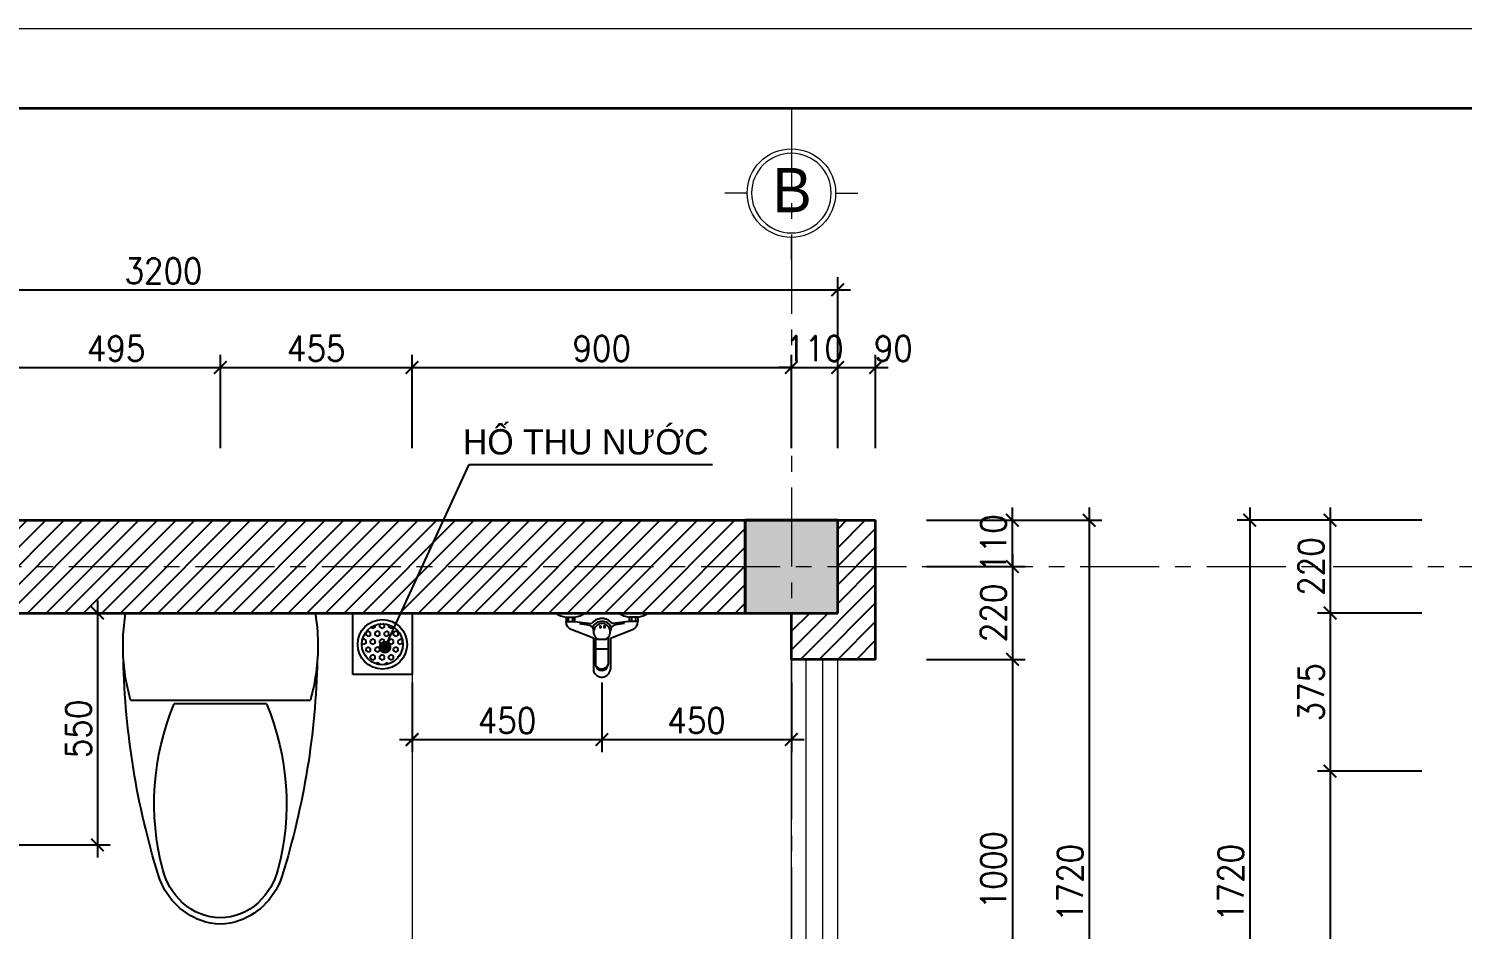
# Model space of a CAD drawing. Header units: millimetres. Extents: x -529782 to -142003, y -492574 to -273331.
# Drawn here: x -230221 to -226819, y -446459 to -444323 of the extents above; entities that cross this region are included whole.
import ezdxf
from ezdxf.enums import TextEntityAlignment as Align

# ---------------------------------------------------------------- set-up
doc = ezdxf.new("R2010")
doc.units = ezdxf.units.MM
doc.header["$LTSCALE"] = 500
doc.header["$MEASUREMENT"] = 0
doc.header["$PDMODE"] = 3
doc.linetypes.add('CENTER', pattern=[2, 1.25, -0.25, 0.25, -0.25])
doc.layers.get('0').update_dxf_attribs({"linetype": 'CONTINUOUS', "lineweight": 13})
doc.layers.get('Defpoints').update_dxf_attribs({"color": 255, "linetype": 'CONTINUOUS', "lineweight": 13})
for name, color, linetype, lineweight in [('1.cat 30', 30, 'CONTINUOUS', 35), ('1.cot', 2, 'CONTINUOUS', 35), ('2.thay 145', 145, 'CONTINUOUS', 18), ('3.manh 08', 8, 'CONTINUOUS', 9), ('4.dim 08', 8, 'CONTINUOUS', 13), ('5.noi that 15', 15, 'CONTINUOUS', 9), ('7.tim 67', 67, 'CENTER', 9), ('9.text \xad white', 7, 'CONTINUOUS', 15), ('CA.dim 08', 251, 'CONTINUOUS', 13), ('CA.thay 145', 145, 'CONTINUOUS', 18), ('noithat', 15, 'CONTINUOUS', 9)]:
    doc.layers.add(name, color=color, linetype=linetype, lineweight=lineweight)
for name, color, linetype in [('Furniture', 155, 'CONTINUOUS'), ('HACH', 250, 'CONTINUOUS'), ('Interior', 15, 'CONTINUOUS'), ('THAY', 7, 'CONTINUOUS')]:
    doc.layers.add(name, color=color, linetype=linetype)
doc.styles.add('CA.JSC1', font='')
doc.styles.get("Standard").update_dxf_attribs({"font": 'txt.shx', "width": 0.9})
doc.styles.get('CA.JSC1').set_extended_font_data('.VnAvantH')
doc.dimstyles.new('CA 30', dxfattribs={"dimscale": 0, "dimtxt": 60, "dimasz": 30, "dimexe": 30, "dimexo": 0, "dimgap": 15, "dimtad": 1, "dimdec": 0, "dimzin": 0, "dimdsep": 46, "dimtxsty": 'Standard', "dimblk": 'ARCHTICK', "dimcen": 0.09, "dimdle": 30, "dimclrd": 256, "dimclre": 256, "dimclrt": 7, "dimadec": 0, "dimazin": 0, "dimtfac": 1, "dimtdec": 0, "dimtix": 1, "dimtmove": 2, "dimatfit": 3, "dimldrblk": 'DOT', "dimfxl": 1, "dimtolj": 1, "dimtzin": 0, "dimarcsym": 0})
pattern_1 = [(45, (-69790.37632711377, -64923.1701831235), (-22.09708691207961, 22.09708691207961), [])]

# ---------------------------------------------------------------- blocks, each defined once
blk = doc.blocks.new('A$C748E2B85')
at = {"layer": 'Interior', "linetype": 'Continuous'}
for p, q in [((454.9078383371234, 729.4450964294374), (4.907838337123394, 729.4450964294374)), ((443.4428701847792, 523.0756696760654), (16.37280648946762, 523.0756696760654)), ((120.2002038061619, 513.6350480206311), (339.6154957935214, 513.6350480206311))]:
    blk.add_line(p, q, dxfattribs=at)
at = {"layer": 'Interior'}
for p, q in [((460.623056165874, 678.309802159667), (454.9078383371234, 729.4450964294374)), ((460.623056165874, 625.2653613947332), (460.623056165874, 678.309802159667)), ((455.0607122182846, 574.9670556634665), (460.623056165874, 625.2653613947332)), ((443.4428701847792, 523.0756696760654), (455.0607122182846, 574.9670556634665))]:
    blk.add_line(p, q, dxfattribs=at)
at = {"layer": 'Interior', "linetype": 'Continuous'}
for start, end in [(170.5376780025137, 187.7399460608841), (187.7399460608841, 195.8219819027273)]:
    blk.add_arc((470.6721695438027, 651.8177002482116), 472.1889783439482, start, end, dxfattribs=at)
at = {"layer": 'Interior'}
for centre, radius, start, end in [((1857.315027289093, 657.5956825204194), 1857.737852278393, 181.2223681000156, 197.2477400344126), ((-1397.499350614846, 657.5956825204194), 1857.737852278393, 342.7522599655873, 358.7776318999843), ((686.6743587851524, 277.5299879200757), 613.7088623028949, 157.3737438994382, 194.7785650620011), ((-226.8586591854692, 277.5299879200757), 613.7088623028949, 345.2214349379988, 22.62625610056185), ((242.327092282474, 156.1984405256808), 166.7070351506958, 197.2477400344126, 249.5476091976655), ((253.6172482296824, 163.284667480737), 165.8356054027062, 194.7785650620011, 226.85426446044), ((217.4885843843222, 156.1984405256808), 166.7070351506958, 290.4523908023345, 342.7522599655873), ((206.1984513700008, 163.284667480737), 165.8356054027062, 313.14573553956, 345.2214349379988), ((229.9078498035669, 137.9887551479042), 131.1654632825287, 226.85426446044, 313.14573553956), ((229.9078383371234, 122.8973074816167), 131.1654632825287, 249.5476091976655, 290.4523908023345)]:
    blk.add_arc(centre, radius, start, end, dxfattribs=at)
blk = doc.blocks.new('A$C74453D6C')
at = {"layer": 'Furniture'}
for p, q in [((130.0000405541468, 59.99998792131373), (130.0000405541468, 136.5645039243973)), ((90.00004055414684, 59.99998792131373), (90.00004055414684, 133.3727891468952)), ((95.00004055414684, 57.55009246669215), (95.00004055413956, 122.520982168644)), ((125.0000405541468, 57.55009246669943), (125.0000405541468, 124.236653910637)), ((95.11470012660357, 86.01529364433372), (125.122548461306, 86.01529364433372)), ((101.9408958789099, 62.71628759763553), (118.0591852293765, 62.71628759763553)), ((25.00004055414684, 19.99998792131373), (45.00004055414684, 19.99998792131373)), ((25.00004055414684, 9.999987921313732), (25.00004055414684, 19.99998792131373)), ((25.00004055414684, 9.999987921313732), (45.00004055414684, 9.999987921313732)), ((30.00004055414684, 9.999987921313732), (30.00004055414684, 19.99998792131373)), ((40.00004055414684, 9.999987921321008), (40.00004055415411, 19.99998792131373)), ((45.00004055415411, 19.99998792131373), (85.2706697194335, 25.17879571032245)), ((45.00004055414684, 9.999987921313732), (45.00004055415411, 19.99998792131373)), ((175.0000405541396, 19.99998792131373), (134.7294113888602, 25.17879571032245)), ((195.0000405541468, 19.99998792131373), (175.0000405541468, 19.99998792131373)), ((175.0000405541468, 9.999987921313732), (175.0000405541396, 19.99998792131373)), ((195.0000405541468, 9.999987921313732), (175.0000405541468, 9.999987921313732)), ((180.0000405541468, 9.999987921321008), (180.0000405541396, 19.99998792131373)), ((190.0000405541468, 9.999987921313732), (190.0000405541468, 19.99998792131373)), ((195.0000405541468, 9.999987921313732), (195.0000405541468, 19.99998792131373)), ((4.055413592141122e-05, -1.207867899211124e-05), (220.0000405541359, -1.207867899211124e-05))]:
    blk.add_line(p, q, dxfattribs=at)
for points in [[(90.00004055414684, 59.99998792131373), (37.30134187035947, 39.29688557474583, 0.3252642360319261), (25.00004055414684, 19.99998792131373, -1.548050645562933)], [(56.5251327026017, 25.24673331608938), (76.8877200070965, 28.10110671093571, 0.2006331427512579), (88.31913278787033, 34.88027260484523), (90.10549242389607, 43.08674152079038)], [(163.474948405692, 25.24673331608938), (143.1123611011972, 28.10110671093571, -0.2006331427512579), (131.6809483204233, 34.88027260484523), (129.8945886843976, 43.08674152079038)], [(130.0000405541468, 59.99998792131373), (182.6987392379342, 39.29688557474583, -0.3252642360319261), (195.0000405541468, 19.99998792131373, 1.548050645562933)]]:
    blk.add_lwpolyline(points, format="xyb", dxfattribs=at)
for points in [[(102.6087625633481, 31.31236402360082), (105.8239188685511, 31.31236402360082), (105.8239188685511, 34.16673741844716), (102.6087625633481, 34.16673741844716)], [(111.8968763975972, 31.31236402360082), (115.1120327028002, 31.31236402360082), (115.1120327028002, 34.16673741844716), (111.8968763975972, 34.16673741844716)]]:
    blk.add_lwpolyline(points, close=True, dxfattribs=at)
for centre, radius, start, end in [((110.2635287735393, 131.6664940844057), 20.33520094954251, 13.93751671155681, 175.1867409463144), ((110.1156574555644, 121.3571568103944), 15.1603550016278, 10.94904892019507, 175.5972039167274), ((110.443214400846, 115.6295411371539), 16.91104899025838, 30.59483760564591, 155.9514152310126), ((110.0000405541359, 44.64304854050715), 19.78867814970727, 114.0328522402732, 65.96714775972676), ((33.30998220064066, -47.02486619494448), 57.62715607375797, 98.29106195623102, 125.3117570166111), ((36.69009890763118, -47.02486619494448), 57.62715607375797, 54.68824298338892, 81.70893804376897), ((110.0000405541359, 44.27243831817032), 31.24274267596707, 217.6718688675373, 309.0224938748531), ((110.0000405541359, 44.64304854050715), 24.78867814970727, 205.4382988911245, 334.561701109831), ((110.0000405541359, 44.27243831817032), 31.24274267596707, 230.977506125147, 322.3281311324627), ((183.3099822006407, -47.02486619494448), 57.62715607375797, 98.29106195623102, 125.3117570166111), ((186.6900989076312, -47.02486619494448), 57.62715607375797, 54.68824298338892, 81.70893804376897)]:
    blk.add_arc(centre, radius, start, end, dxfattribs=at)
blk = doc.blocks.new('A$C6AE226AE')
at = {"layer": 'Furniture'}
for p, q in [((1.615978544577956e-05, 140.9872102633672), (145.975153458261, 140.9872102633672)), ((1.615978544577956e-05, -1.302789314649999e-06), (1.615978544577956e-05, 140.9872102633672)), ((145.975153458261, 140.9872102633672), (145.975153458261, -1.302789314649999e-06)), ((42.09876542781421, 109.1411869896874), (43.42075988043507, 109.1411869896874)), ((43.42075851532718, 109.1411847465019), (44.36195536423838, 110.7713855087413)), ((52.79575851765912, 103.7285259715031), (55.92075851765912, 109.1411847451559)), ((55.9207611428792, 98.31586713990873), (52.7957611428792, 103.7285259135615)), ((55.92075988043507, 109.1411869896874), (62.17075988043507, 109.1411869896874)), ((65.29576114521115, 103.7285259149076), (62.17076114521115, 109.1411846885603)), ((62.17075851999471, 98.3158671965025), (65.2957585199947, 103.7285259701553)), ((71.5457585199947, 114.5538435174608), (74.15947862416215, 119.0809395346432)), ((74.67076114754309, 109.1411846899073), (71.54576114754309, 114.55384346356)), ((74.67075988043507, 109.1411869896874), (80.92075988043507, 109.1411869896874)), ((80.92075852232665, 109.1411847424611), (84.04575852232665, 114.5538435161138)), ((84.04576114987867, 114.5538434649079), (82.04330597353692, 118.0221975702098)), ((90.2957585246586, 103.7285259674609), (93.4207585246586, 109.1411847411136)), ((93.42076114987867, 98.31586714394962), (90.29576114987867, 103.7285259176024)), ((93.42075988043507, 109.1411869896874), (99.67075988043507, 109.1411869896874)), ((102.7957611522106, 103.7285259189498), (99.67076115221062, 109.1411846926026)), ((99.67075852699782, 98.3158671924607), (102.7957585269978, 103.7285259661135)), ((23.3981182137577, 76.66523433968723), (24.67075988043507, 76.66523433968723)), ((24.67075851532718, 76.66523210458536), (27.79575851532718, 82.07789087823812)), ((27.79576113587609, 82.07789081490637), (25.53731545888877, 85.98963347357949)), ((34.04575851532718, 92.90320842554365), (37.17075851532718, 98.31586719919642)), ((37.17076113821167, 87.49054958990791), (34.04576113821167, 92.90320836356068)), ((34.04575851765912, 71.25257332958654), (37.17075851765912, 76.6652321032393)), ((37.17076113587609, 65.83991449394807), (34.04576113587609, 71.25257326760084)), ((37.17075988043507, 98.31586943968796), (43.42075988043507, 98.31586943968796)), ((37.17075988043507, 87.4905518896885), (43.42075988043507, 87.4905518896885)), ((37.17075988043507, 76.66523433968723), (43.42075988043507, 76.66523433968723)), ((46.54576114054362, 92.90320836490855), (43.42076114054362, 98.31586713856132)), ((43.42075851765912, 87.49054965054484), (46.54575851765912, 92.9032084241976)), ((46.54576113821167, 71.25257326894962), (43.42076113821167, 76.66523204260238)), ((43.42075851999471, 65.8399145545859), (46.54575851999471, 71.25257332823867)), ((52.79575851999471, 82.0778908755442), (55.92075851999471, 87.49054964919696)), ((55.92076114054362, 76.66523204395025), (52.79576114054362, 82.07789081760302)), ((55.92075988043507, 98.31586943968796), (62.17075988043507, 98.31586943968796)), ((55.92075988043507, 87.4905518896885), (62.17075988043507, 87.4905518896885)), ((55.92075988043507, 76.66523433968723), (62.17075988043507, 76.66523433968723)), ((65.2957611428792, 82.07789081895044), (62.1707611428792, 87.4905495926032)), ((62.17075852232665, 76.66523210054447), (65.29575852232665, 82.07789087419724)), ((71.54575852232665, 92.90320842150277), (74.67075852232665, 98.31586719515553)), ((74.67076114521115, 87.49054959394925), (71.54576114521115, 92.90320836760202)), ((71.5457585246586, 71.25257332554429), (74.6707585246586, 76.66523209919706)), ((74.6707611428792, 65.83991449799214), (71.5457611428792, 71.2525732716449)), ((74.67075988043507, 98.31586943968796), (80.92075988043507, 98.31586943968796)), ((74.67075988043507, 87.4905518896885), (80.92075988043507, 87.4905518896885)), ((74.67075988043507, 76.66523433968723), (80.92075988043507, 76.66523433968723)), ((84.04576114754309, 92.90320836894898), (80.92076114754309, 98.31586714260175)), ((80.9207585246586, 87.49054964650259), (84.0457585246586, 92.90320842015535)), ((84.04576114521115, 71.25257327299096), (80.92076114521115, 76.66523204664372)), ((80.92075852699782, 65.83991455054411), (84.04575852699782, 71.25257332419687)), ((90.29575852699782, 82.0778908715024), (93.42075852699782, 87.49054964515517)), ((93.42076114754309, 76.66523204799068), (90.29576114754309, 82.07789082164345)), ((93.42075988043507, 98.31586943968796), (99.67075988043507, 98.31586943968796)), ((93.42075988043507, 87.4905518896885), (99.67075988043507, 87.4905518896885)), ((93.42075988043507, 76.66523433968723), (99.67075988043507, 76.66523433968723)), ((102.7957611498787, 82.07789082299132), (99.67076114987867, 87.49054959664409)), ((99.67075852932612, 76.66523209650359), (102.7957585293261, 82.07789087015635)), ((109.0457585293261, 92.90320841746188), (111.8901073950983, 97.82976516742883)), ((112.1707611522106, 87.4905495979915), (109.0457611522106, 92.90320837164427)), ((109.0457585316617, 71.2525733215025), (112.1707585316617, 76.66523209515526)), ((112.1707611498787, 65.83991450203303), (109.0457611498787, 71.25257327568579)), ((112.1707598804351, 87.4905518896885), (117.2287820203601, 87.4905518896885)), ((112.1707598804351, 76.66523433968723), (118.4207598804351, 76.66523433968723)), ((120.1930389306581, 73.59555689329136), (118.4207611522106, 76.66523205068597)), ((118.4207585339936, 65.83991454650277), (120.2694843120116, 69.04200152329076)), ((23.23027777109382, 65.83991678968778), (24.67075988043507, 65.83991678968778)), ((27.79576113354415, 60.42725571894925), (24.67076113354415, 65.83991449260202)), ((25.22604842218789, 55.97638733620079), (27.79575851765912, 60.42725578228101)), ((34.04575851999471, 49.60193823362761), (37.17075851999471, 55.01459700728037)), ((37.17076113354415, 44.18927939799096), (34.04576113354415, 49.60193817164372)), ((37.17075988043507, 65.83991678968778), (43.42075988043507, 65.83991678968778)), ((37.17075988043507, 55.01459923968832), (43.42075988043507, 55.01459923968832)), ((37.17075988043507, 44.18928168968887), (43.42075988043507, 44.18928168968887)), ((46.54576113587609, 49.60193817298978), (43.42076113587609, 55.01459694664254)), ((43.42075852232665, 44.18927945862788), (46.54575852232665, 49.60193823228065)), ((52.79575852232665, 60.42725577958618), (55.92075852232665, 65.83991455323894)), ((55.92076113821167, 55.01459694799132), (52.79576113821167, 60.42725572164409)), ((52.79575852465859, 38.7766206836277), (55.92075852465859, 44.18927945728046)), ((55.92076113587609, 33.36396185203148), (52.79576113587609, 38.77662062568425)), ((55.92075988043507, 65.83991678968778), (62.17075988043507, 65.83991678968778)), ((55.92075988043507, 55.01459923968832), (62.17075988043507, 55.01459923968832)), ((55.92075988043507, 44.18928168968887), (62.17075988043507, 44.18928168968887)), ((65.29576114054362, 60.42725572299196), (62.17076114054362, 65.83991449664472)), ((62.17075852465859, 55.01459700458599), (65.2957585246586, 60.42725577823876)), ((65.29576113821167, 38.77662062703303), (62.17076113821167, 44.18927940068579)), ((62.17075852699782, 33.36396190862752), (65.29575852699782, 38.77662068228028)), ((71.54575852699782, 49.60193822958581), (74.67075852699782, 55.01459700323858)), ((74.67076114054362, 44.18927940203366), (71.54576114054362, 49.60193817568643)), ((74.67075988043507, 65.83991678968778), (80.92075988043507, 65.83991678968778)), ((74.67075988043507, 55.01459923968832), (80.92075988043507, 55.01459923968832)), ((74.67075988043507, 44.18928168968887), (80.92075988043507, 44.18928168968887)), ((84.0457611428792, 49.60193817703384), (80.9207611428792, 55.01459695068661)), ((80.92075852932612, 44.18927945458699), (84.04575852932612, 49.60193822823976)), ((90.29575852932612, 60.42725577554529), (93.42075852932612, 65.83991454919806)), ((93.42076114521115, 55.01459695203266), (90.29576114521115, 60.42725572568543)), ((90.2957585316617, 38.7766206795859), (93.4207585316617, 44.18927945323867)), ((93.4207611428792, 33.36396185607555), (90.2957611428792, 38.77662062972831)), ((93.42075988043507, 65.83991678968778), (99.67075988043507, 65.83991678968778)), ((93.42075988043507, 55.01459923968832), (99.67075988043507, 55.01459923968832)), ((93.42075988043507, 44.18928168968887), (99.67075988043507, 44.18928168968887)), ((102.7957611475431, 60.42725572703239), (99.67076114754309, 65.83991450068515)), ((99.6707585316617, 55.0145970005442), (102.7957585316617, 60.42725577419696)), ((102.7957611452111, 38.77662063107437), (99.67076114521115, 44.18927940472713)), ((99.67075853399365, 33.36396190458618), (102.7957585339936, 38.77662067823894)), ((109.0457585339936, 49.60193822554447), (112.1707585339936, 55.01459699919724)), ((112.1707611475431, 44.18927940607409), (109.0457611475431, 49.60193817972686)), ((112.1707598804351, 65.83991678968778), (118.4207598804351, 65.83991678968778)), ((112.1707598804351, 55.01459923968832), (117.7596429592559, 55.01459923968832)), ((112.1707598804351, 44.18928168968887), (112.5594892210393, 44.18928168968887)), ((40.23575319396332, 33.3639641396876), (43.42075988043507, 33.3639641396876)), ((45.75098978014285, 29.32788744152094), (43.42076113354415, 33.36396185068543)), ((55.92075988043507, 33.3639641396876), (62.17075988043507, 33.3639641396876)), ((71.54575852932612, 27.9513031336287), (74.67075852932612, 33.36396190728146)), ((74.67076113821167, 22.53864430607473), (71.54576113821167, 27.9513030797275)), ((74.67075988043507, 33.3639641396876), (80.92075988043507, 33.3639641396876)), ((74.67075988043507, 22.53864658968814), (79.74245503910424, 22.53864658968814)), ((84.04576114054362, 27.95130308107537), (80.92076114054362, 33.36396185472813)), ((81.05990575484611, 22.77965441891502), (84.0457585316617, 27.95130313228037)), ((93.42075988043507, 33.3639641396876), (99.67075988043507, 33.3639641396876)), ((145.975153458261, -1.302789314649999e-06), (1.615978544577956e-05, -1.302789314649999e-06))]:
    blk.add_line(p, q, dxfattribs=at)
for radius in [58.63567904508899, 48.64260077431322]:
    blk.add_circle((71.64883454011579, 70.5031742878491), radius, dxfattribs=at)
blk = doc.blocks.new('khung co loan')
at = {"layer": '1.cat 30'}
blk.add_lwpolyline([(1158.281703106128, -14553.47590842255), (1158.281703106128, -303.4759079545038), (20658.28170374641, -303.4759079545038), (20658.28170374641, -14553.47590842255)], close=True, dxfattribs=at)
at = {"layer": '3.manh 08'}
blk.add_lwpolyline([(0, -14850.00000048772), (21000.00000000023, -14850.00000048772), (21000.00000000023, -4.877219907939434e-07), (0, -4.877219907939434e-07)], close=True, dxfattribs=at)
blk = doc.blocks.new('A$C41BA5761')
at = {"layer": '2.thay 145'}
blk.add_lwpolyline([(839.9994073519047, 524.9998310285737, -3898660.642287513), (839.9994073521084, 525.0001542164828, 1.154242490888426e-06), (839.9994073524431, 524.9999926225864, 1.154242490888426e-06)], format="xyb", dxfattribs=at)
at = {"layer": '3.manh 08'}
for p, q in [((524.9994049160159, 1050.000159478077), (524.9994049160159, 875.0001713204256)), ((174.9994048396911, 525.0001523148676), (-0.000583361616008915, 525.0001523148676)), ((874.9994049923262, 525.0001523148676), (1049.999393193633, 525.0001523148676)), ((524.9994049160159, 0.0001831847475841641), (524.9994049160159, 175.000171342399))]:
    blk.add_line(p, q, dxfattribs=at)
blk.add_arc((524.9994049160159, 525.0001713313977), 349.9999999890093, 359.9999968883953, 359.9999381014106, dxfattribs=at)
blk = doc.blocks.new('_ArchTick')
at = {"color": 1, "linetype": 'ByBlock', "const_width": 0.150000081}
blk.add_lwpolyline([(-0.5000002699998731, -0.5000002699998731), (0.5000002699998731, 0.5000002699998731)], dxfattribs=at)
blk = doc.blocks.new('*D778')
at = {"layer": 'CA.dim 08', "lineweight": -2, "transparency": 16777216}
for p, q in [((-230261.3995098315, -445317.8060453645), (-230261.3995098315, -445096.8100952004)), ((-229766.3995098317, -445317.8060453645), (-229766.3995098317, -445096.8100952004)), ((-230291.3995098315, -445126.8100952004), (-229736.3995098317, -445126.8100952004))]:
    blk.add_line(p, q, dxfattribs=at)
at = {"layer": 'Defpoints', "color": 0, "transparency": 16777216}
for p in [(-229766.3995098317, -445126.8100952004), (-230261.3995098315, -445317.8060453645), (-229766.3995098317, -445317.8060453645)]:
    blk.add_point(p, dxfattribs=at)
at = {"layer": 'CA.dim 08', "lineweight": -2, "transparency": 16777216, "xscale": 30, "yscale": 30, "zscale": 30, "rotation": 180}
blk.add_blockref('_ArchTick', (-230261.3995098315, -445126.8100952004), dxfattribs=at)
at = {"layer": 'CA.dim 08', "lineweight": -2, "transparency": 16777216, "xscale": 30, "yscale": 30, "zscale": 30}
blk.add_blockref('_ArchTick', (-229766.3995098317, -445126.8100952004), dxfattribs=at)
at = {"layer": 'CA.dim 08', "color": 7, "transparency": 16777216, "insert": (-230013.8995098316, -445081.8100952004), "char_height": 60, "attachment_point": 5}
blk.add_mtext('\\A1;495', dxfattribs=at)
blk = doc.blocks.new('_DOT')
at = {"color": 1, "linetype": 'ByBlock'}
blk.add_line((-0.5, 0), (-1, 0), dxfattribs=at)
at = {"color": 1, "linetype": 'ByBlock', "const_width": 0.5}
blk.add_lwpolyline([(-0.25, 0, 1), (0.25, 0, 1)], format="xyb", close=True, dxfattribs=at)
blk = doc.blocks.new('DOT')
at = {"layer": 'THAY', "color": 0, "linetype": 'ByBlock'}
blk.add_line((-0.5, 0), (-1, 0), dxfattribs=at)
at = {"layer": 'THAY', "color": 0, "linetype": 'ByBlock', "const_width": 0.5}
blk.add_lwpolyline([(-0.25, 0, 1), (0.25, 0, 1)], format="xyb", close=True, dxfattribs=at)
blk = doc.blocks.new('*D779')
at = {"layer": 'CA.dim 08', "lineweight": -2, "transparency": 16777216}
for p, q in [((-229766.3995098317, -445317.8060453645), (-229766.3995098317, -445096.8100952004)), ((-229311.3995098316, -445317.8060453645), (-229311.3995098316, -445096.8100952004)), ((-229796.3995098317, -445126.8100952004), (-229281.3995098316, -445126.8100952004))]:
    blk.add_line(p, q, dxfattribs=at)
at = {"layer": 'Defpoints', "color": 0, "transparency": 16777216}
for p in [(-229311.3995098316, -445126.8100952004), (-229766.3995098317, -445317.8060453645), (-229311.3995098316, -445317.8060453645)]:
    blk.add_point(p, dxfattribs=at)
at = {"layer": 'CA.dim 08', "lineweight": -2, "transparency": 16777216, "xscale": 30, "yscale": 30, "zscale": 30, "rotation": 180}
blk.add_blockref('_ArchTick', (-229766.3995098317, -445126.8100952004), dxfattribs=at)
at = {"layer": 'CA.dim 08', "lineweight": -2, "transparency": 16777216, "xscale": 30, "yscale": 30, "zscale": 30}
blk.add_blockref('_ArchTick', (-229311.3995098316, -445126.8100952004), dxfattribs=at)
at = {"layer": 'CA.dim 08', "color": 7, "transparency": 16777216, "insert": (-229538.8995098316, -445081.8100952004), "char_height": 60, "attachment_point": 5}
blk.add_mtext('\\A1;455', dxfattribs=at)
blk = doc.blocks.new('*D780')
at = {"layer": 'CA.dim 08', "lineweight": -2, "transparency": 16777216}
for p, q in [((-229311.3995098316, -445317.8060453645), (-229311.3995098316, -445096.8100952004)), ((-228411.3995098314, -445317.8060453645), (-228411.3995098314, -445096.8100952004)), ((-229341.3995098316, -445126.8100952004), (-228381.3995098314, -445126.8100952004))]:
    blk.add_line(p, q, dxfattribs=at)
at = {"layer": 'Defpoints', "color": 0, "transparency": 16777216}
for p in [(-228411.3995098314, -445126.8100952004), (-229311.3995098316, -445317.8060453645), (-228411.3995098314, -445317.8060453645)]:
    blk.add_point(p, dxfattribs=at)
at = {"layer": 'CA.dim 08', "lineweight": -2, "transparency": 16777216, "xscale": 30, "yscale": 30, "zscale": 30, "rotation": 180}
blk.add_blockref('_ArchTick', (-229311.3995098316, -445126.8100952004), dxfattribs=at)
at = {"layer": 'CA.dim 08', "lineweight": -2, "transparency": 16777216, "xscale": 30, "yscale": 30, "zscale": 30}
blk.add_blockref('_ArchTick', (-228411.3995098314, -445126.8100952004), dxfattribs=at)
at = {"layer": 'CA.dim 08', "color": 7, "transparency": 16777216, "insert": (-228861.3995098315, -445081.8100952004), "char_height": 60, "attachment_point": 5}
blk.add_mtext('\\A1;900', dxfattribs=at)
blk = doc.blocks.new('*D781')
at = {"layer": 'CA.dim 08', "lineweight": -2, "transparency": 16777216}
for p, q in [((-228411.3995098314, -445317.8060453645), (-228411.3995098314, -445096.8100952004)), ((-228301.3995098316, -445317.8060453645), (-228301.3995098316, -445096.8100952004)), ((-228411.3995098314, -445126.8100952004), (-228441.3995098314, -445126.8100952004)), ((-228411.3995098314, -445126.8100952004), (-228301.3995098316, -445126.8100952004)), ((-228301.3995098316, -445126.8100952004), (-228271.3995098316, -445126.8100952004))]:
    blk.add_line(p, q, dxfattribs=at)
at = {"layer": 'Defpoints', "color": 0, "transparency": 16777216}
for p in [(-228301.3995098316, -445126.8100952004), (-228411.3995098314, -445317.8060453645), (-228301.3995098316, -445317.8060453645)]:
    blk.add_point(p, dxfattribs=at)
at = {"layer": 'CA.dim 08', "lineweight": -2, "transparency": 16777216, "xscale": 30, "yscale": 30, "zscale": 30}
blk.add_blockref('_ArchTick', (-228411.3995098314, -445126.8100952004), dxfattribs=at)
at = {"layer": 'CA.dim 08', "lineweight": -2, "transparency": 16777216, "xscale": 30, "yscale": 30, "zscale": 30, "rotation": 180}
blk.add_blockref('_ArchTick', (-228301.3995098316, -445126.8100952004), dxfattribs=at)
at = {"layer": 'CA.dim 08', "color": 7, "transparency": 16777216, "insert": (-228356.3995098315, -445081.8100952004), "char_height": 60, "attachment_point": 5}
blk.add_mtext('\\A1;110', dxfattribs=at)
blk = doc.blocks.new('*D782')
at = {"layer": 'CA.dim 08', "lineweight": -2, "transparency": 16777216}
for p, q in [((-231501.3995098316, -445317.8060453645), (-231501.3995098316, -444912.6217717526)), ((-228301.3995098315, -445317.8060453645), (-228301.3995098315, -444912.6217717526)), ((-231531.3995098316, -444942.6217717526), (-228271.3995098315, -444942.6217717526))]:
    blk.add_line(p, q, dxfattribs=at)
at = {"layer": 'Defpoints', "color": 0, "transparency": 16777216}
for p in [(-228301.3995098315, -444942.6217717526), (-231501.3995098316, -445317.8060453645), (-228301.3995098315, -445317.8060453645)]:
    blk.add_point(p, dxfattribs=at)
at = {"layer": 'CA.dim 08', "lineweight": -2, "transparency": 16777216, "xscale": 30, "yscale": 30, "zscale": 30, "rotation": 180}
blk.add_blockref('_ArchTick', (-231501.3995098316, -444942.6217717526), dxfattribs=at)
at = {"layer": 'CA.dim 08', "lineweight": -2, "transparency": 16777216, "xscale": 30, "yscale": 30, "zscale": 30}
blk.add_blockref('_ArchTick', (-228301.3995098315, -444942.6217717526), dxfattribs=at)
at = {"layer": 'CA.dim 08', "color": 7, "transparency": 16777216, "insert": (-229901.3995098315, -444897.6217717526), "char_height": 60, "attachment_point": 5}
blk.add_mtext('\\A1;3200', dxfattribs=at)
blk = doc.blocks.new('*D783')
at = {"layer": 'CA.dim 08', "lineweight": -2, "transparency": 16777216}
for p, q in [((-228301.3995098316, -445317.8060453645), (-228301.3995098316, -445096.8100952004)), ((-228211.3995098314, -445317.8060453645), (-228211.3995098314, -445096.8100952004)), ((-228331.3995098316, -445126.8100952004), (-228181.3995098314, -445126.8100952004))]:
    blk.add_line(p, q, dxfattribs=at)
at = {"layer": 'Defpoints', "color": 0, "transparency": 16777216}
for p in [(-228211.3995098314, -445126.8100952004), (-228301.3995098316, -445317.8060453645), (-228211.3995098314, -445317.8060453645)]:
    blk.add_point(p, dxfattribs=at)
at = {"layer": 'CA.dim 08', "lineweight": -2, "transparency": 16777216, "xscale": 30, "yscale": 30, "zscale": 30, "rotation": 180}
blk.add_blockref('_ArchTick', (-228301.3995098316, -445126.8100952004), dxfattribs=at)
at = {"layer": 'CA.dim 08', "lineweight": -2, "transparency": 16777216, "xscale": 30, "yscale": 30, "zscale": 30}
blk.add_blockref('_ArchTick', (-228211.3995098314, -445126.8100952004), dxfattribs=at)
at = {"layer": 'CA.dim 08', "color": 7, "transparency": 16777216, "insert": (-228169.3681646942, -445081.8100952004), "char_height": 60, "attachment_point": 5}
blk.add_mtext('\\A1;90', dxfattribs=at)
blk = doc.blocks.new('*D790')
at = {"layer": 'CA.dim 08', "lineweight": -2, "transparency": 16777216}
for p, q in [((-228090.660204898, -445599.0425748241), (-227856.8975606045, -445599.0425748241)), ((-227886.8975606045, -445569.0425748241), (-227886.8975606045, -445849.0425748248)), ((-228090.660204898, -445819.0425748248), (-227856.8975606045, -445819.0425748248))]:
    blk.add_line(p, q, dxfattribs=at)
at = {"layer": 'Defpoints', "color": 0, "transparency": 16777216}
for p in [(-228090.660204898, -445599.0425748241), (-228090.660204898, -445819.0425748248), (-227886.8975606045, -445819.0425748248)]:
    blk.add_point(p, dxfattribs=at)
at = {"layer": 'CA.dim 08', "lineweight": -2, "transparency": 16777216, "xscale": 30, "yscale": 30, "zscale": 30}
for p, rotation in [((-227886.8975606045, -445599.0425748241), 90), ((-227886.8975606045, -445819.0425748248), 270)]:
    blk.add_blockref('_ArchTick', p, dxfattribs=dict(at, rotation=rotation))
at = {"layer": 'CA.dim 08', "color": 7, "transparency": 16777216, "insert": (-227931.8975606046, -445709.0425748242), "char_height": 60, "attachment_point": 5, "rotation": 90}
blk.add_mtext('\\A1;220', dxfattribs=at)
blk = doc.blocks.new('*D791')
at = {"layer": 'CA.dim 08', "lineweight": -2, "transparency": 16777216}
for p, q in [((-227886.8975606045, -445789.0425748248), (-227886.8975606045, -446849.0425748248)), ((-228090.660204898, -445819.0425748248), (-227856.8975606045, -445819.0425748248)), ((-228090.660204898, -446819.0425748248), (-227856.8975606045, -446819.0425748248))]:
    blk.add_line(p, q, dxfattribs=at)
at = {"layer": 'Defpoints', "color": 0, "transparency": 16777216}
for p in [(-228090.660204898, -445819.0425748248), (-228090.660204898, -446819.0425748248), (-227886.8975606045, -446819.0425748248)]:
    blk.add_point(p, dxfattribs=at)
at = {"layer": 'CA.dim 08', "lineweight": -2, "transparency": 16777216, "xscale": 30, "yscale": 30, "zscale": 30}
for p, rotation in [((-227886.8975606045, -445819.0425748248), 90), ((-227886.8975606045, -446819.0425748248), 270)]:
    blk.add_blockref('_ArchTick', p, dxfattribs=dict(at, rotation=rotation))
at = {"layer": 'CA.dim 08', "color": 7, "transparency": 16777216, "insert": (-227931.8975606045, -446319.0425748246), "char_height": 60, "attachment_point": 5, "rotation": 90}
blk.add_mtext('\\A1;1000', dxfattribs=at)
blk = doc.blocks.new('*D794')
at = {"layer": 'CA.dim 08', "lineweight": -2, "transparency": 16777216}
for p, q in [((-227886.8975606045, -445489.0425748248), (-227886.8975606045, -445459.0425748248)), ((-228090.660204898, -445489.0425748248), (-227856.8975606045, -445489.0425748248)), ((-227886.8975606045, -445599.0425748241), (-227886.8975606045, -445489.0425748248)), ((-228090.660204898, -445599.0425748241), (-227856.8975606045, -445599.0425748241)), ((-227886.8975606045, -445599.0425748241), (-227886.8975606045, -445629.0425748241))]:
    blk.add_line(p, q, dxfattribs=at)
at = {"layer": 'Defpoints', "color": 0, "transparency": 16777216}
for p in [(-228090.660204898, -445489.0425748248), (-227886.8975606045, -445489.0425748248), (-228090.660204898, -445599.0425748241)]:
    blk.add_point(p, dxfattribs=at)
at = {"layer": 'CA.dim 08', "lineweight": -2, "transparency": 16777216, "xscale": 30, "yscale": 30, "zscale": 30}
for p, rotation in [((-227886.8975606045, -445489.0425748248), 270), ((-227886.8975606045, -445599.0425748241), 90)]:
    blk.add_blockref('_ArchTick', p, dxfattribs=dict(at, rotation=rotation))
at = {"layer": 'CA.dim 08', "color": 7, "transparency": 16777216, "insert": (-227931.8975606046, -445544.0425748242), "char_height": 60, "attachment_point": 5, "rotation": 90}
blk.add_mtext('\\A1;110', dxfattribs=at)
blk = doc.blocks.new('*D795')
at = {"layer": 'CA.dim 08', "lineweight": -2, "transparency": 16777216}
for p, q in [((-227704.5966779265, -445459.0425748248), (-227704.5966779265, -447239.0425748248)), ((-228090.660204898, -445489.0425748248), (-227674.5966779265, -445489.0425748248)), ((-228090.660204898, -447209.0425748248), (-227674.5966779265, -447209.0425748248))]:
    blk.add_line(p, q, dxfattribs=at)
at = {"layer": 'Defpoints', "color": 0, "transparency": 16777216}
for p in [(-228090.660204898, -445489.0425748248), (-228090.660204898, -447209.0425748248), (-227704.5966779265, -447209.0425748248)]:
    blk.add_point(p, dxfattribs=at)
at = {"layer": 'CA.dim 08', "lineweight": -2, "transparency": 16777216, "xscale": 30, "yscale": 30, "zscale": 30}
for p, rotation in [((-227704.5966779265, -445489.0425748248), 90), ((-227704.5966779265, -447209.0425748248), 270)]:
    blk.add_blockref('_ArchTick', p, dxfattribs=dict(at, rotation=rotation))
at = {"layer": 'CA.dim 08', "color": 7, "transparency": 16777216, "insert": (-227749.5966779265, -446349.0425748246), "char_height": 60, "attachment_point": 5, "rotation": 90}
blk.add_mtext('\\A1;1720', dxfattribs=at)
blk = doc.blocks.new('*D796')
at = {"layer": 'CA.dim 08', "lineweight": -2, "transparency": 16777216}
for p, q in [((-229311.3995098316, -445874.1533202489), (-229311.3995098316, -446039.2429505142)), ((-228860.9466964818, -445874.1533202489), (-228860.9466964818, -446039.2429505142)), ((-229341.3995098316, -446009.2429505142), (-228830.9466964818, -446009.2429505142))]:
    blk.add_line(p, q, dxfattribs=at)
at = {"layer": 'Defpoints', "color": 0, "transparency": 16777216}
for p in [(-229311.3995098316, -445874.1533202489), (-228860.9466964818, -445874.1533202489), (-228860.9466964818, -446009.2429505142)]:
    blk.add_point(p, dxfattribs=at)
at = {"layer": 'CA.dim 08', "lineweight": -2, "transparency": 16777216, "xscale": 30, "yscale": 30, "zscale": 30, "rotation": 180}
blk.add_blockref('_ArchTick', (-229311.3995098316, -446009.2429505142), dxfattribs=at)
at = {"layer": 'CA.dim 08', "lineweight": -2, "transparency": 16777216, "xscale": 30, "yscale": 30, "zscale": 30}
blk.add_blockref('_ArchTick', (-228860.9466964818, -446009.2429505142), dxfattribs=at)
at = {"layer": 'CA.dim 08', "color": 7, "transparency": 16777216, "insert": (-229086.1731031567, -445964.2429505142), "char_height": 60, "attachment_point": 5}
blk.add_mtext('\\A1;450', dxfattribs=at)
blk = doc.blocks.new('*D797')
at = {"layer": 'CA.dim 08', "lineweight": -2, "transparency": 16777216}
for p, q in [((-228860.9466964818, -445874.1533202489), (-228860.9466964818, -446039.2429505142)), ((-228411.3995098314, -445874.1533202489), (-228411.3995098314, -446039.2429505142)), ((-228890.9466964818, -446009.2429505142), (-228381.3995098314, -446009.2429505142))]:
    blk.add_line(p, q, dxfattribs=at)
at = {"layer": 'Defpoints', "color": 0, "transparency": 16777216}
for p in [(-228860.9466964818, -445874.1533202489), (-228411.3995098314, -445874.1533202489), (-228411.3995098314, -446009.2429505142)]:
    blk.add_point(p, dxfattribs=at)
at = {"layer": 'CA.dim 08', "lineweight": -2, "transparency": 16777216, "xscale": 30, "yscale": 30, "zscale": 30, "rotation": 180}
blk.add_blockref('_ArchTick', (-228860.9466964818, -446009.2429505142), dxfattribs=at)
at = {"layer": 'CA.dim 08', "lineweight": -2, "transparency": 16777216, "xscale": 30, "yscale": 30, "zscale": 30}
blk.add_blockref('_ArchTick', (-228411.3995098314, -446009.2429505142), dxfattribs=at)
at = {"layer": 'CA.dim 08', "color": 7, "transparency": 16777216, "insert": (-228636.1731031566, -445964.2429505142), "char_height": 60, "attachment_point": 5}
blk.add_mtext('\\A1;450', dxfattribs=at)
blk = doc.blocks.new('*D799')
at = {"layer": 'CA.dim 08', "lineweight": -2, "transparency": 16777216}
for p, q in [((-230058.0545348752, -445679.0425748248), (-230058.0545348752, -446289.0425748248)), ((-230261.3995098316, -445709.0425748248), (-230028.0545348752, -445709.0425748248)), ((-230261.3995098316, -446259.0425748248), (-230028.0545348752, -446259.0425748248))]:
    blk.add_line(p, q, dxfattribs=at)
at = {"layer": 'Defpoints', "color": 0, "transparency": 16777216}
for p in [(-230261.3995098316, -445709.0425748248), (-230261.3995098316, -446259.0425748248), (-230058.0545348752, -446259.0425748248)]:
    blk.add_point(p, dxfattribs=at)
at = {"layer": 'CA.dim 08', "lineweight": -2, "transparency": 16777216, "xscale": 30, "yscale": 30, "zscale": 30}
for p, rotation in [((-230058.0545348752, -445709.0425748248), 90), ((-230058.0545348752, -446259.0425748248), 270)]:
    blk.add_blockref('_ArchTick', p, dxfattribs=dict(at, rotation=rotation))
at = {"layer": 'CA.dim 08', "color": 7, "transparency": 16777216, "insert": (-230103.0545348752, -445984.0425748246), "char_height": 60, "attachment_point": 5, "rotation": 90}
blk.add_mtext('\\A1;550', dxfattribs=at)
blk = doc.blocks.new('*D805')
at = {"layer": 'CA.dim 08', "lineweight": -2, "transparency": 16777216}
for p, q in [((-227133.0692301189, -445459.0425748246), (-227133.0692301189, -445739.0425748246)), ((-226915.0883185203, -445489.0425748246), (-227163.0692301189, -445489.0425748246)), ((-226915.0883185203, -445709.0425748246), (-227163.0692301189, -445709.0425748246))]:
    blk.add_line(p, q, dxfattribs=at)
at = {"layer": 'Defpoints', "color": 0, "transparency": 16777216}
for p in [(-226915.0883185203, -445489.0425748246), (-227133.0692301189, -445709.0425748246), (-226915.0883185203, -445709.0425748246)]:
    blk.add_point(p, dxfattribs=at)
at = {"layer": 'CA.dim 08', "lineweight": -2, "transparency": 16777216, "xscale": 30, "yscale": 30, "zscale": 30}
for p, rotation in [((-227133.0692301189, -445489.0425748246), 90), ((-227133.0692301189, -445709.0425748246), 270)]:
    blk.add_blockref('_ArchTick', p, dxfattribs=dict(at, rotation=rotation))
at = {"layer": 'CA.dim 08', "color": 7, "transparency": 16777216, "insert": (-227178.0692301189, -445599.0425748245), "char_height": 60, "attachment_point": 5, "rotation": 90}
blk.add_mtext('\\A1;220', dxfattribs=at)
blk = doc.blocks.new('*D806')
at = {"layer": 'CA.dim 08', "lineweight": -2, "transparency": 16777216}
for p, q in [((-227133.0692301189, -445679.0425748246), (-227133.0692301189, -446114.0425748246)), ((-226915.0883185203, -445709.0425748246), (-227163.0692301189, -445709.0425748246)), ((-226915.0883185203, -446084.0425748246), (-227163.0692301189, -446084.0425748246))]:
    blk.add_line(p, q, dxfattribs=at)
at = {"layer": 'Defpoints', "color": 0, "transparency": 16777216}
for p in [(-226915.0883185203, -445709.0425748246), (-227133.0692301189, -446084.0425748246), (-226915.0883185203, -446084.0425748246)]:
    blk.add_point(p, dxfattribs=at)
at = {"layer": 'CA.dim 08', "lineweight": -2, "transparency": 16777216, "xscale": 30, "yscale": 30, "zscale": 30}
for p, rotation in [((-227133.0692301189, -445709.0425748246), 90), ((-227133.0692301189, -446084.0425748246), 270)]:
    blk.add_blockref('_ArchTick', p, dxfattribs=dict(at, rotation=rotation))
at = {"layer": 'CA.dim 08', "color": 7, "transparency": 16777216, "insert": (-227178.0692301189, -445896.5425748245), "char_height": 60, "attachment_point": 5, "rotation": 90}
blk.add_mtext('\\A1;375', dxfattribs=at)
blk = doc.blocks.new('*D807')
at = {"layer": 'CA.dim 08', "lineweight": -2, "transparency": 16777216}
for p, q in [((-227133.0692301189, -446054.0425748246), (-227133.0692301189, -447129.0427541276)), ((-226915.0883185203, -446084.0425748246), (-227163.0692301189, -446084.0425748246)), ((-226915.0883185203, -447099.0427541276), (-227163.0692301189, -447099.0427541276))]:
    blk.add_line(p, q, dxfattribs=at)
at = {"layer": 'Defpoints', "color": 0, "transparency": 16777216}
for p in [(-226915.0883185203, -446084.0425748246), (-227133.0692301189, -447099.0427541276), (-226915.0883185203, -447099.0427541276)]:
    blk.add_point(p, dxfattribs=at)
at = {"layer": 'CA.dim 08', "lineweight": -2, "transparency": 16777216, "xscale": 30, "yscale": 30, "zscale": 30}
for p, rotation in [((-227133.0692301189, -446084.0425748246), 90), ((-227133.0692301189, -447099.0427541276), 270)]:
    blk.add_blockref('_ArchTick', p, dxfattribs=dict(at, rotation=rotation))
at = {"layer": 'CA.dim 08', "color": 7, "transparency": 16777216, "insert": (-227178.0692301189, -446591.542664476), "char_height": 60, "attachment_point": 5, "rotation": 90}
blk.add_mtext('\\A1;1015', dxfattribs=at)
blk = doc.blocks.new('*D809')
at = {"layer": 'CA.dim 08', "lineweight": -2, "transparency": 16777216}
for p, q in [((-227323.7124547789, -445459.0425748246), (-227323.7124547789, -447239.0425748255)), ((-226915.0883185203, -445489.0425748246), (-227353.7124547789, -445489.0425748246)), ((-226915.0883185203, -447209.0425748255), (-227353.7124547789, -447209.0425748255))]:
    blk.add_line(p, q, dxfattribs=at)
at = {"layer": 'Defpoints', "color": 0, "transparency": 16777216}
for p in [(-226915.0883185203, -445489.0425748246), (-227323.7124547789, -447209.0425748255), (-226915.0883185203, -447209.0425748255)]:
    blk.add_point(p, dxfattribs=at)
at = {"layer": 'CA.dim 08', "lineweight": -2, "transparency": 16777216, "xscale": 30, "yscale": 30, "zscale": 30}
for p, rotation in [((-227323.7124547789, -445489.0425748246), 90), ((-227323.7124547789, -447209.0425748255), 270)]:
    blk.add_blockref('_ArchTick', p, dxfattribs=dict(at, rotation=rotation))
at = {"layer": 'CA.dim 08', "color": 7, "transparency": 16777216, "insert": (-227368.712454779, -446349.0425748249), "char_height": 60, "attachment_point": 5, "rotation": 90}
blk.add_mtext('\\A1;1720', dxfattribs=at)

msp = doc.modelspace()

# ---------------------------------------------------------------- hatches: boundary and pattern name
at = {"layer": '1.cot'}
msp.add_hatch(color=256, dxfattribs=at).paths.add_polyline_path([(-228521.3995098315, -445489.0425748245), (-228521.3995098315, -445709.0425748245), (-228301.3995098315, -445709.0425748245), (-228301.3995098315, -445489.0425748245)])
at = {"layer": 'HACH'}
h = msp.add_hatch(dxfattribs=at)
h.set_pattern_fill('ANSI31', color=256, scale=250, style=0)
h.set_pattern_definition(pattern_1)
h.paths.add_polyline_path([(-228521.3995098315, -445709.0425748243), (-228521.3995098315, -445489.0425748245), (-231501.3995098316, -445489.0425748245), (-231501.3995098316, -446989.0425748252), (-231391.3995098316, -446989.0425748252), (-231391.3995098315, -445709.0425748244)])
h.paths.add_polyline_path([(-231056.3995098316, -447209.0425748252), (-231056.3995098316, -447099.0427541274), (-231281.3995098315, -447099.0427541274), (-231281.3995098316, -447209.0425748252)])
h.paths.add_polyline_path([(-231136.3995098315, -446009.0425748245), (-231391.3995098316, -446009.0425748245), (-231391.3995098316, -446084.0425748245), (-231061.3995098315, -446084.0425748245), (-231061.3995098315, -445709.0425748245), (-231136.3995098315, -445709.0425748245)], flags=17)
h.paths.add_polyline_path([(-228521.3995098316, -447209.0425748246), (-228521.3995098316, -447099.0425748245), (-230306.3995098315, -447099.0425748245), (-230306.3995098316, -447209.0425748245)])
h.paths.add_polyline_path([(-228411.3995098314, -446819.0425748245), (-228411.3995098314, -446989.0425748245), (-228301.3995098314, -446989.0425748245), (-228301.3995098314, -446819.0425748245)])
h = msp.add_hatch(dxfattribs=at)
h.set_pattern_fill('ANSI31', color=256, scale=250, style=0)
h.set_pattern_definition(pattern_1)
h.paths.add_polyline_path([(-228211.3995098314, -445819.0425748245), (-228211.3995098314, -445489.0425748245), (-228301.3995098315, -445489.0425748245), (-228301.3995098314, -445709.0425748245), (-228411.3995098314, -445709.0425748245), (-228411.3995098314, -445819.0425748245)])

# ---------------------------------------------------------------- linework, layer by layer
at = {"layer": '1.cat 30'}
for p, q in [((-231501.3995098316, -445489.0425748245), (-228211.3995098314, -445489.0425748245)), ((-228521.3995098315, -445709.0425748245), (-228521.3995098315, -445489.0425748245)), ((-228301.3995098316, -445709.0425748243), (-228301.3995098316, -445489.0425748245)), ((-228301.3995098314, -445709.0425748243), (-228301.3995098315, -445489.0425748245)), ((-228211.3995098314, -445819.0425748245), (-228211.3995098314, -445489.0425748245)), ((-231391.3995098316, -445709.0425748245), (-228301.3995098316, -445709.0425748243)), ((-228411.3995098314, -445819.0425748245), (-228411.3995098314, -445709.0425748245)), ((-228211.3995098314, -445819.0425748245), (-228411.3995098314, -445819.0425748245))]:
    msp.add_line(p, q, dxfattribs=at)
at = {"layer": '1.cot'}
msp.add_lwpolyline([(-228301.3995098315, -445709.0425748245), (-228301.3995098315, -445489.0425748245), (-228521.3995098315, -445489.0425748245), (-228521.3995098315, -445709.0425748245)], close=True, dxfattribs=at)
at = {"layer": '2.thay 145'}
for p, q in [((-228376.3995098314, -446819.0425748245), (-228376.3995098314, -445819.0425748245)), ((-228336.3995098314, -446819.0425748245), (-228336.3995098314, -445819.0425748245))]:
    msp.add_line(p, q, dxfattribs=at)
at = {"layer": '4.dim 08'}
msp.add_line((-229311.3995098316, -445709.0425748245), (-229311.3995098316, -447099.0425748245), dxfattribs=at)
at = {"layer": '7.tim 67', "ltscale": 0.3}
for p, q in [((-228411.3995098316, -444511.6063065596), (-228411.3995098316, -453360.3197307397)), ((-232825.7287208755, -445599.0425748238), (-222182.5586053064, -445599.0425748238))]:
    msp.add_line(p, q, dxfattribs=at)
at = {"layer": 'CA.thay 145'}
for p, q in [((-229311.3995098316, -445709.0425748245), (-229311.3995098316, -446499.0425748245)), ((-228411.3995098314, -446989.0425748245), (-228411.3995098314, -445819.0425748245)), ((-228301.3995098314, -446989.0425748245), (-228301.3995098314, -445819.0425748245))]:
    msp.add_line(p, q, dxfattribs=at)

# ---------------------------------------------------------------- block references
at = {"layer": '2.thay 145'}
for name, p, xscale, yscale, zscale in [('khung co loan', (-233507.7554783012, -444323.1591949441), 0.6209623455069959, 0.6209623455069959, 0.6209623455069959), ('A$C41BA5761', (-228568.8993313003, -444870.5381592161), 0.2999999999883585, 0.2999999999883585, 0.2999999999883585)]:
    msp.add_blockref(name, p, dxfattribs=dict(at, xscale=xscale, yscale=yscale, zscale=zscale))
at = {"layer": '5.noi that 15', "xscale": -1}
msp.add_blockref('A$C748E2B85', (-229536.4916714946, -446438.487671254), dxfattribs=at)
at = {"layer": 'noithat', "color": 251}
for name, p, rotation in [('A$C6AE226AE', (-229311.3995111344, -445855.0177282827), 90), ('A$C74453D6C', (-228750.9466559276, -445709.0425869031), 180)]:
    msp.add_blockref(name, p, dxfattribs=dict(at, rotation=rotation))

# ---------------------------------------------------------------- texts
at = {"layer": '9.text \xad white', "style": 'CA.JSC1'}
msp.add_text('b', height=104.9999929200395, dxfattribs=at).set_placement((-228409.7493199118, -444705.9881460881), align=Align.MIDDLE)
msp.add_text('hè thu n\xadíc', height=60, dxfattribs=at).set_placement((-229190.7157125171, -445333.0408018334))

# ---------------------------------------------------------------- dimensions: what is measured, and where the dimension line sits
at = {"layer": 'CA.dim 08'}
for base, p1, p2, picture, middle in [((-228301.3995098315, -444942.6217717526), (-231501.3995098316, -445317.8060453645), (-228301.3995098315, -445317.8060453645), '*D782', (-229901.3995098315, -444897.6217717526)), ((-229766.3995098317, -445126.8100952004), (-230261.3995098315, -445317.8060453645), (-229766.3995098317, -445317.8060453645), '*D778', (-230013.8995098316, -445081.8100952004)), ((-229311.3995098316, -445126.8100952004), (-229766.3995098317, -445317.8060453645), (-229311.3995098316, -445317.8060453645), '*D779', (-229538.8995098316, -445081.8100952004)), ((-228411.3995098314, -445126.8100952004), (-229311.3995098316, -445317.8060453645), (-228411.3995098314, -445317.8060453645), '*D780', (-228861.3995098315, -445081.8100952004)), ((-228301.3995098316, -445126.8100952004), (-228411.3995098314, -445317.8060453645), (-228301.3995098316, -445317.8060453645), '*D781', (-228356.3995098315, -445081.8100952004)), ((-228860.9466964818, -446009.2429505142), (-229311.3995098316, -445874.1533202489), (-228860.9466964818, -445874.1533202489), '*D796', (-229086.1731031567, -445964.2429505142)), ((-228411.3995098314, -446009.2429505142), (-228860.9466964818, -445874.1533202489), (-228411.3995098314, -445874.1533202489), '*D797', (-228636.1731031566, -445964.2429505142))]:
    dim = msp.add_linear_dim(base=base, p1=p1, p2=p2, dimstyle='CA 30', override={"dimscale": 1, "dimldrblk": 'DOT'}, dxfattribs=at)
    dim.commit()
    dim.dimension.update_dxf_attribs({"geometry": picture, "text_midpoint": middle})
dim = msp.add_linear_dim(base=(-228211.3995098314, -445126.8100952004), p1=(-228301.3995098316, -445317.8060453645), p2=(-228211.3995098314, -445317.8060453645), dimstyle='CA 30', override={"dimscale": 1, "dimldrblk": 'DOT'}, dxfattribs=at)
dim.commit()
dim.dimension.update_dxf_attribs({"geometry": '*D783', "text_midpoint": (-228169.3681646942, -445081.8100952004), "dimtype": 160})
for base, p1, p2, picture, middle in [((-227886.8975606045, -445489.0425748248), (-228090.6602048979, -445599.0425748238), (-228090.6602048979, -445489.0425748245), '*D794', (-227931.8975606046, -445544.0425748242)), ((-227704.5966779265, -447209.0425748248), (-228090.6602048979, -445489.0425748245), (-228090.6602048979, -447209.0425748245), '*D795', (-227749.5966779265, -446349.0425748246)), ((-227323.7124547789, -447209.0425748255), (-226915.0883185202, -445489.0425748244), (-226915.0883185202, -447209.0425748252), '*D809', (-227368.712454779, -446349.0425748249)), ((-227133.0692301189, -445709.0425748246), (-226915.0883185202, -445489.0425748244), (-226915.0883185202, -445709.0425748244), '*D805', (-227178.0692301189, -445599.0425748245)), ((-227886.8975606045, -445819.0425748248), (-228090.6602048979, -445599.0425748238), (-228090.6602048979, -445819.0425748245), '*D790', (-227931.8975606046, -445709.0425748242)), ((-230058.0545348752, -446259.0425748248), (-230261.3995098315, -445709.0425748245), (-230261.3995098315, -446259.0425748245), '*D799', (-230103.0545348752, -445984.0425748246)), ((-227133.0692301189, -446084.0425748246), (-226915.0883185202, -445709.0425748244), (-226915.0883185202, -446084.0425748244), '*D806', (-227178.0692301189, -445896.5425748245)), ((-227886.8975606045, -446819.0425748248), (-228090.6602048979, -445819.0425748245), (-228090.6602048979, -446819.0425748245), '*D791', (-227931.8975606045, -446319.0425748246)), ((-227133.0692301189, -447099.0427541276), (-226915.0883185202, -446084.0425748244), (-226915.0883185202, -447099.0427541274), '*D807', (-227178.0692301189, -446591.542664476))]:
    dim = msp.add_linear_dim(base=base, p1=p1, p2=p2, angle=90, dimstyle='CA 30', override={"dimscale": 1, "dimldrblk": 'DOT'}, dxfattribs=at)
    dim.commit()
    dim.dimension.update_dxf_attribs({"geometry": picture, "text_midpoint": middle})

# ---------------------------------------------------------------- leaders
msp.add_leader([(-229375.6769279241, -445790.1406390155), (-229175.7144517515, -445356.5998021719), (-228598.4873734965, -445356.5998021719)], dimstyle='CA 30', override={"dimscale": 1, "dimtad": 0}, dxfattribs=at)

doc.saveas('drawing.dxf')
